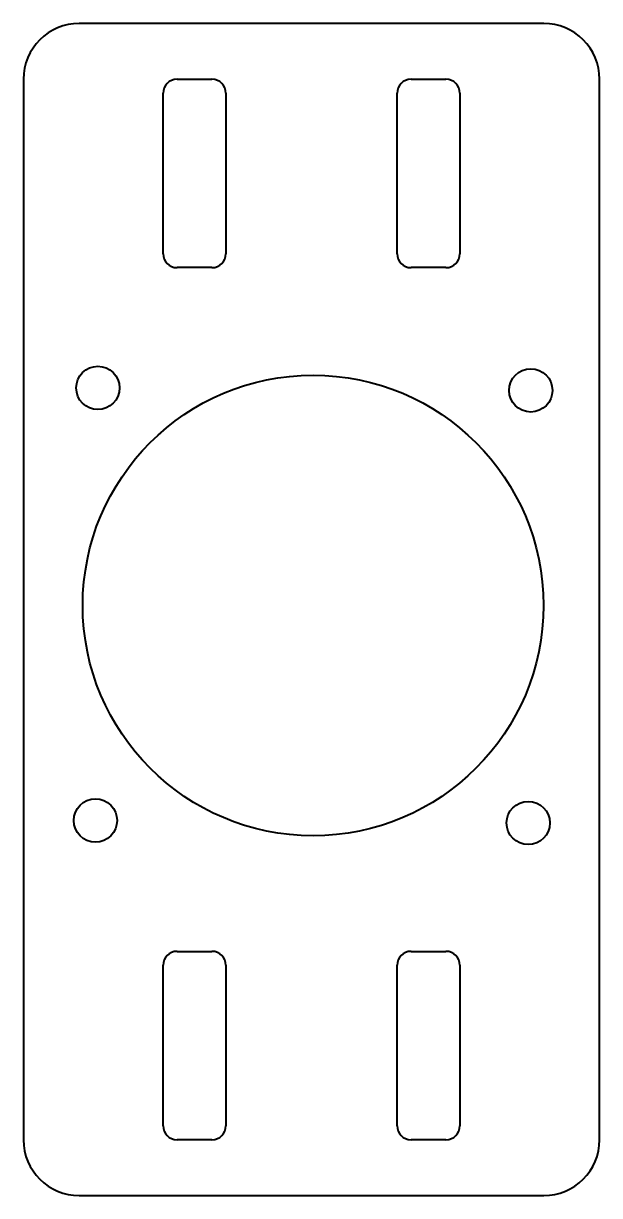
# Model space of a CAD drawing. Header units: inches. Extents: x 41.2 to 82.4, y -78.7 to 5.3.
import ezdxf

# ---------------------------------------------------------------- set-up
doc = ezdxf.new("R2010")
doc.units = ezdxf.units.IN
doc.header["$MEASUREMENT"] = 0
doc.layers.add('Visible', color=7, linetype='Continuous', lineweight=40)

msp = doc.modelspace()

# ---------------------------------------------------------------- linework, layer by layer
at = {"layer": 'Visible'}
for p, q in [((78.444, 5.266), (45.187, 5.266)), ((41.187, 1.266), (41.187, -74.724)), ((52.187, 1.266), (54.687, 1.266)), ((68.944, 1.266), (71.444, 1.266)), ((82.444, -74.724), (82.444, 1.266)), ((51.187, -11.234), (51.187, 0.266)), ((55.687, 0.266), (55.687, -11.234)), ((67.944, -11.234), (67.944, 0.266)), ((72.444, 0.266), (72.444, -11.234)), ((54.687, -12.234), (52.187, -12.234)), ((71.444, -12.234), (68.944, -12.234)), ((52.187, -61.224), (54.687, -61.224)), ((68.944, -61.224), (71.444, -61.224)), ((51.187, -73.724), (51.187, -62.224)), ((55.687, -62.224), (55.687, -73.724)), ((67.944, -73.724), (67.944, -62.224)), ((72.444, -62.224), (72.444, -73.724)), ((54.687, -74.724), (52.187, -74.724)), ((71.444, -74.724), (68.944, -74.724)), ((45.187, -78.724), (78.444, -78.724))]:
    msp.add_line(p, q, dxfattribs=at)
for centre, radius in [((46.517, -20.851), 1.55), ((61.928, -36.439), 16.5), ((77.516, -21.028), 1.55), ((46.34, -51.85), 1.55), ((77.339, -52.027), 1.55)]:
    msp.add_circle(centre, radius, dxfattribs=at)
for centre, radius, start, end in [((45.187, 1.266), 4, 90, 180), ((78.444, 1.266), 4, 0, 90), ((52.187, 0.266), 1, 90, 180), ((54.687, 0.266), 1, 0, 90), ((68.944, 0.266), 1, 90, 180), ((71.444, 0.266), 1, 0, 90), ((52.187, -11.234), 1, 180, 270), ((54.687, -11.234), 1, 270, 0), ((68.944, -11.234), 1, 180, 270), ((71.444, -11.234), 1, 270, 0), ((52.187, -62.224), 1, 90, 180), ((54.687, -62.224), 1, 0, 90), ((68.944, -62.224), 1, 90, 180), ((71.444, -62.224), 1, 0, 90), ((52.187, -73.724), 1, 180, 270), ((54.687, -73.724), 1, 270, 0), ((68.944, -73.724), 1, 180, 270), ((71.444, -73.724), 1, 270, 0), ((45.187, -74.724), 4, 180, 270), ((78.444, -74.724), 4, 270, 0)]:
    msp.add_arc(centre, radius, start, end, dxfattribs=at)

doc.saveas('drawing.dxf')
